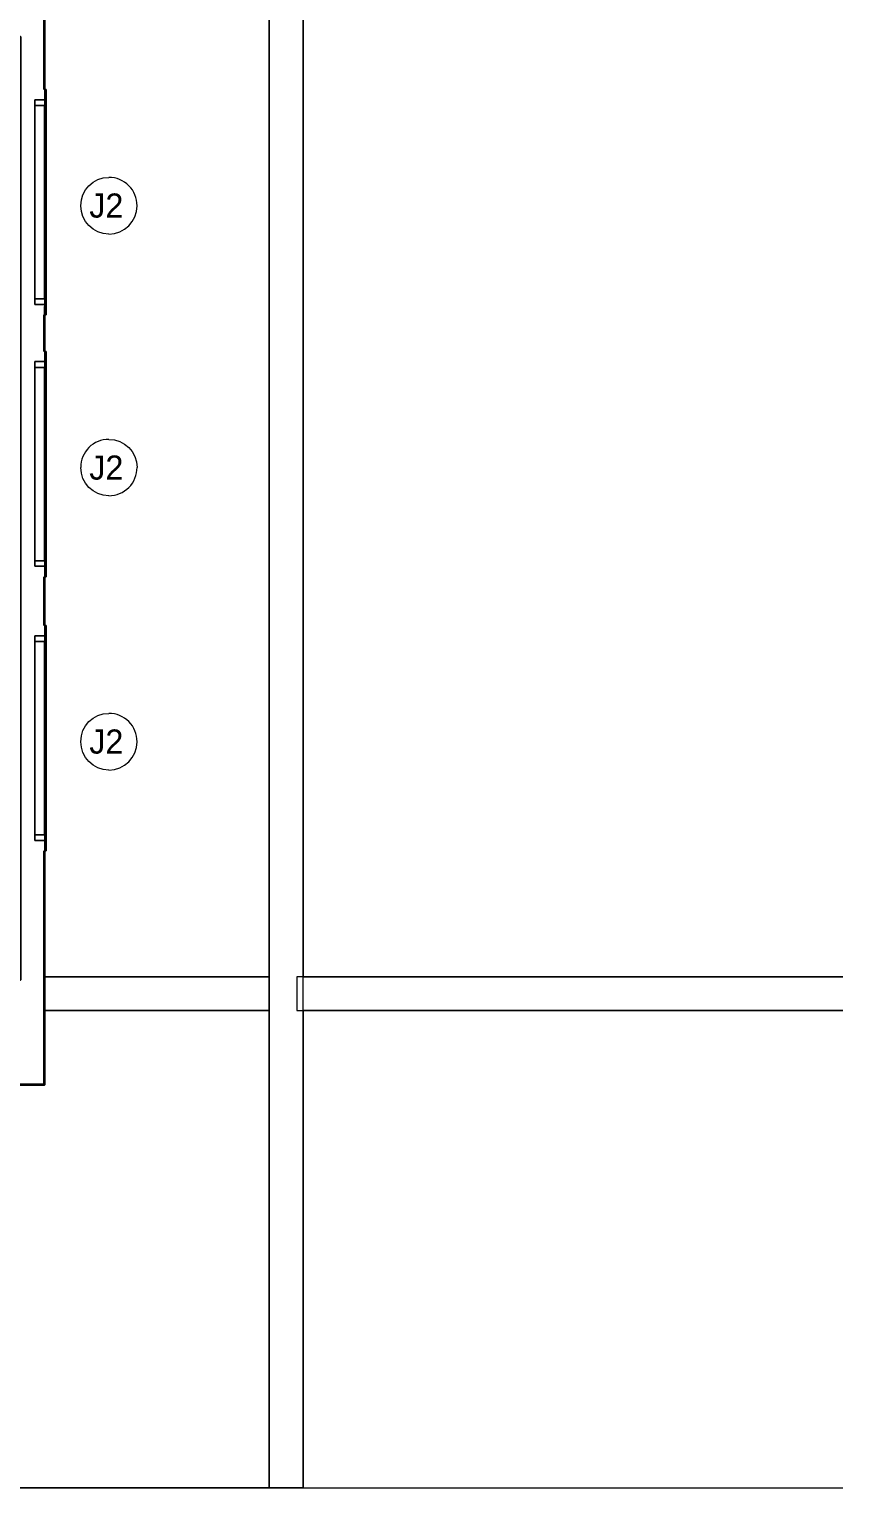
# Model space of a CAD drawing. Header units: millimetres. Extents: x -3501 to 2443, y -1417 to 2787.
# Drawn here: x 378 to 883, y -466 to 439 of the extents above; entities that cross this region are included whole.
import ezdxf

# ---------------------------------------------------------------- set-up
doc = ezdxf.new("R2010")
doc.units = ezdxf.units.MM
doc.layers.add('PDF_Geometry', color=7, linetype='Continuous')
doc.layers.add('Texto', color=7, linetype='Continuous')
doc.styles.add('PDF Bahnschrift', font='bahnschrift.ttf')

msp = doc.modelspace()

# ---------------------------------------------------------------- linework, layer by layer
at = {"layer": 'PDF_Geometry', "color": 253, "lineweight": 18, "true_color": 0xaaaaaa}
for points in [[(544.41, -148.98), (544.41, -169.93), (883.25, -169.93), (548.43, -169.93), (548.43, -466.01), (548.43, 2044.46), (548.43, -148.98), (883.25, -148.98)], [(527.27, 2023.3), (527.27, -466.01)], [(387.8, -168.87), (387.8, -169.93), (387.8, -148.98), (387.8, -150.04), (387.8, -150.88), (387.8, -153), (387.8, -165.91), (387.8, -168.02)], [(387.8, -148.98), (527.27, -148.98)], [(387.8, -169.93), (527.27, -169.93)], [(528.33, -466.01), (529.39, -466.01), (531.29, -466.01), (544.41, -466.01), (546.32, -466.01), (547.38, -466.01), (548.43, -466.01), (527.27, -466.01)]]:
    msp.add_lwpolyline(points, close=True, dxfattribs=at)
at = {"layer": 'PDF_Geometry', "lineweight": 35}
for points in [[(-512.1, 903.93), (-512.1, 844.04), (-512.1, 829.01), (-447.12, 829.01), (-447.12, 448.91), (-447.12, 434.09), (-142.15, 434.09), (-142.15, -165.91), (-127.12, -165.91), (37.96, -165.91), (37.96, -150.88), (-127.12, -150.88), (-127.12, 434.09), (372.77, 434.09), (372.77, -150.88), (332.77, -150.88), (317.96, -150.88), (317.96, -202.95), (317.96, -215.86), (374.89, -215.86), (387.8, -215.86), (387.8, -165.91), (387.8, -70.88)], [(387.8, 401.5), (387.8, 535.47)], [(387.8, 238.96), (387.8, 261.61)], [(387.8, 69.01), (387.8, 99.07)]]:
    msp.add_lwpolyline(points, dxfattribs=at)
at = {"layer": 'PDF_Geometry', "lineweight": 18}
for points in [[(387.8, 401.5), (388.86, 401.5), (387.8, 401.5), (387.8, 261.61), (388.86, 261.61), (387.8, 261.61), (387.8, 266.9)], [(388.86, 261.61), (388.86, 401.5), (388.86, 261.61)], [(381.87, 394.94), (381.87, 391.55), (381.87, 394.94)], [(387.8, 394.94), (381.87, 394.94), (387.8, 394.94), (381.87, 394.94), (387.8, 394.94), (387.8, 391.55), (387.8, 271.55), (381.87, 271.55), (387.8, 271.55), (387.8, 267.95), (381.87, 267.95), (387.8, 267.95), (381.87, 267.95), (387.8, 267.95)], [(381.87, 394.94), (381.87, 267.95), (381.87, 394.94)], [(387.8, 271.55), (387.8, 391.55), (387.8, 271.55)], [(388.86, 271.55), (388.86, 391.55), (388.86, 271.55)], [(381.87, 267.95), (381.87, 271.55), (381.87, 267.95)], [(387.8, 238.96), (388.86, 238.96), (387.8, 238.96), (387.8, 99.07), (388.86, 99.07), (387.8, 99.07)], [(388.86, 99.07), (388.86, 238.96), (388.86, 99.07)], [(381.87, 232.61), (381.87, 229.01), (381.87, 232.61)], [(387.8, 232.61), (381.87, 232.61), (387.8, 232.61), (381.87, 232.61), (387.8, 232.61), (387.8, 229.01), (387.8, 109.01), (381.87, 109.01), (387.8, 109.01), (387.8, 105.63), (381.87, 105.63), (387.8, 105.63), (381.87, 105.63), (387.8, 105.63)], [(381.87, 232.61), (381.87, 105.63), (381.87, 232.61)], [(387.8, 109.01), (387.8, 229.01), (387.8, 109.01)], [(388.86, 109.01), (388.86, 229.01), (388.86, 109.01)], [(381.87, 105.63), (381.87, 109.01), (381.87, 105.63)], [(387.8, 69.01), (388.86, 69.01), (387.8, 69.01), (387.8, -70.88), (388.86, -70.88), (387.8, -70.88)], [(388.86, -70.88), (388.86, 69.01), (388.86, -70.88)], [(381.87, 62.45), (381.87, 59.07), (381.87, 62.45)], [(387.8, 62.45), (381.87, 62.45), (387.8, 62.45), (381.87, 62.45), (387.8, 62.45), (387.8, 59.07), (387.8, -60.93), (381.87, -60.93), (387.8, -60.93), (387.8, -64.53), (381.87, -64.53), (387.8, -64.53), (381.87, -64.53), (387.8, -64.53)], [(381.87, 62.45), (381.87, -64.53), (381.87, 62.45)], [(387.8, -60.93), (387.8, 59.07), (387.8, -60.93)], [(388.86, -60.93), (388.86, 59.07), (388.86, -60.93)], [(381.87, -64.53), (381.87, -60.93), (381.87, -64.53)]]:
    msp.add_lwpolyline(points, dxfattribs=at)
for points in [[(381.87, 391.55), (387.8, 391.55)], [(381.87, 229.01), (387.8, 229.01)], [(381.87, 59.07), (387.8, 59.07)]]:
    msp.add_lwpolyline(points, close=True, dxfattribs=at)
at = {"layer": 'PDF_Geometry', "color": 253, "lineweight": 18, "true_color": 0xaaaaaa}
for points in [[(387.8, -165.91), (387.8, -153), (387.8, -165.91)], [(-125.01, -466.01), (883.25, -466.01)], [(18.49, -466.01), (531.29, -466.01), (537.85, -466.01), (531.29, -466.01), (18.49, -466.01)], [(531.29, -466.01), (544.41, -466.01), (537.85, -466.01)]]:
    msp.add_lwpolyline(points, dxfattribs=at)
at = {"layer": 'Texto', "lineweight": 9}
for points in [[(427.8, 311.76, 0.411152), (445.36, 329.33, 0.415663), (427.8, 346.9)], [(427.8, -20.72, 0.411152), (445.36, -3.16, 0.415663), (427.8, 14.41)]]:
    msp.add_lwpolyline(points, format="xyb", dxfattribs=at)
for centre, radius, start, end in [((427.61, 167.19), 17.17, 89.36393, 180.63607), ((427.84, 166.96), 17.52, 269.85834, 0.14166)]:
    msp.add_arc(centre, radius, start, end, dxfattribs=at)
for points in [[(410.44, 329.33), (410.44, 339.07), (418.06, 346.9), (427.8, 346.9)], [(427.8, 311.76), (418.06, 311.76), (410.44, 319.81), (410.44, 329.33)], [(427.8, 184.36), (437.53, 184.36), (445.36, 176.74), (445.36, 167)], [(427.8, 149.44), (418.06, 149.44), (410.44, 157.27), (410.44, 167)], [(410.44, -3.16), (410.44, 6.58), (418.06, 14.41), (427.8, 14.41)], [(427.8, -20.72), (418.06, -20.72), (410.44, -12.68), (410.44, -3.16)]]:
    msp.add_open_spline(points, degree=3, dxfattribs=at)

# ---------------------------------------------------------------- texts
at = {"layer": 'Texto', "char_height": 14.986, "attachment_point": 4, "style": 'PDF Bahnschrift'}
for insert in [(415.68, 329.32), (415.68, 166.77), (415.68, -3.18)]:
    msp.add_mtext('J2', dxfattribs=dict(at, insert=insert))

doc.saveas('drawing.dxf')
